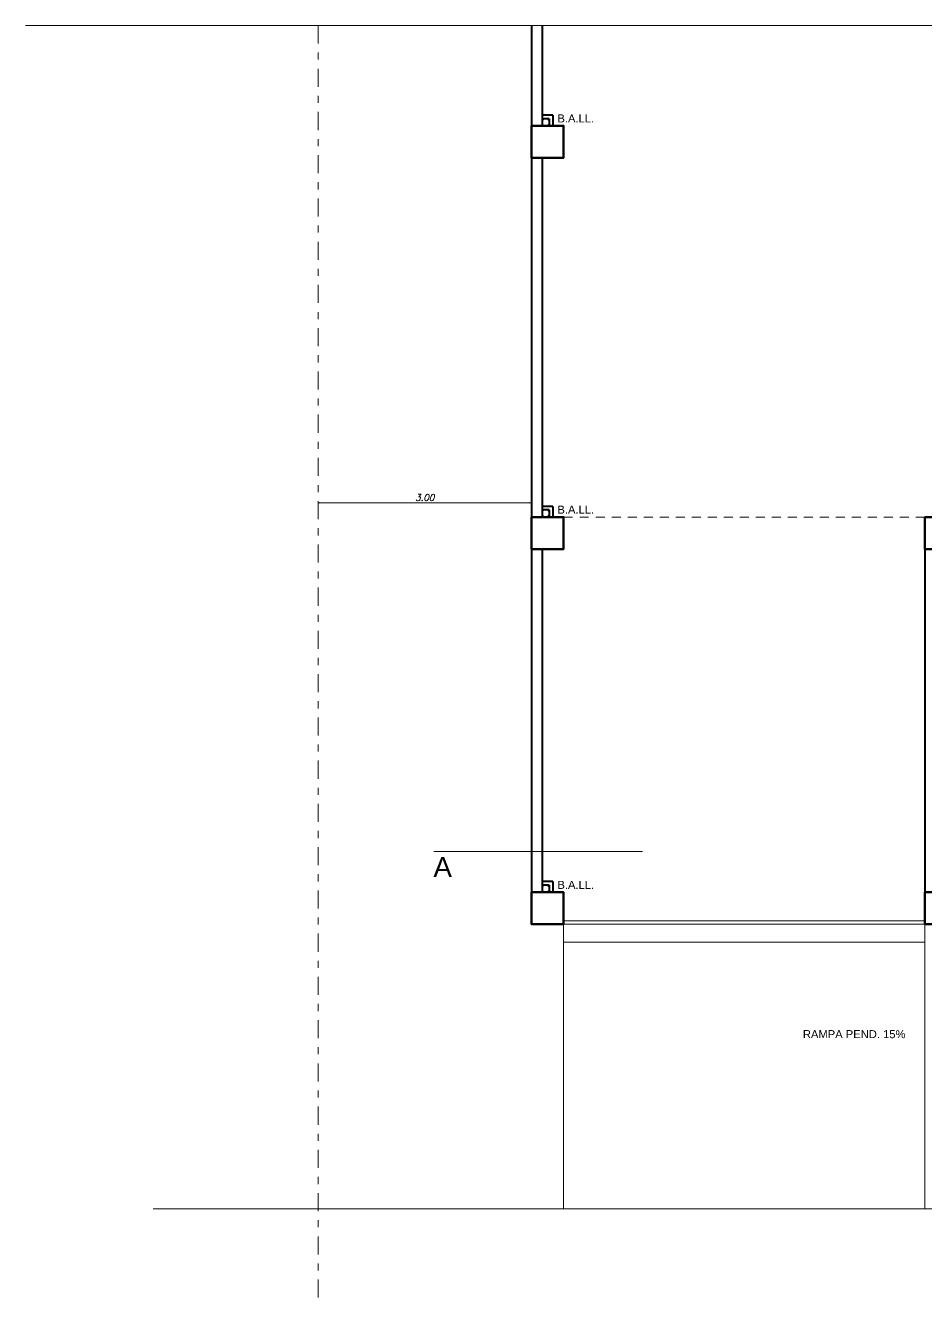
# Model space of a CAD drawing. Header units: millimetres. Extents: x 391 to 679, y 21 to 219.
# Drawn here: x 391.27 to 403.93, y 180.77 to 198.66 of the extents above; entities that cross this region are included whole.
import ezdxf

# ---------------------------------------------------------------- set-up
doc = ezdxf.new("R2010")
doc.units = ezdxf.units.MM
doc.linetypes.add('DASHDOT', pattern=[25.4, 12.7, -6.35, 0, -6.35])
doc.linetypes.add('HIDDEN', pattern=[0.375, 0.25, -0.125])
doc.layers.get('0').update_dxf_attribs({"lineweight": 13})
for name, color, linetype, lineweight in [('A-AREA-IDEN', 7, 'Continuous', 9), ('COTAS ELECT', 82, 'Continuous', 9), ('EST', 7, 'Continuous', 50), ('estructura', 7, 'Continuous', 9), ('linderos', 5, 'DASHDOT', 9), ('MUROS', 7, 'Continuous', 40), ('proyeccion arq', 7, 'HIDDEN', 9), ('proyección 5', 7, 'Continuous', 9), ('VP', 7, 'Continuous', 25)]:
    doc.layers.add(name, color=color, linetype=linetype, lineweight=lineweight)
doc.layers.add('COTAS', color=254, linetype='Continuous', lineweight=9, true_color=0xbebebe)
doc.styles.add('100 Nota', font='arial.ttf', dxfattribs={"height": 0.15})
doc.styles.add('ITALICC', font='italicc')
doc.styles.add('ROMANS', font='arial.ttf')
doc.styles.get("Standard").update_dxf_attribs({"font": 'arial.ttf'})
doc.dimstyles.new('dim100', dxfattribs={"dimtxt": 10, "dimasz": 0.1, "dimexe": 0.1, "dimexo": 0, "dimgap": 0.1, "dimtad": 1, "dimzin": 4, "dimdsep": 46, "dimtxsty": '100 Nota', "dimblk": 'CLOSEDBLANK', "dimcen": 0.1, "dimclrd": 256, "dimclre": 256, "dimclrt": 256, "dimazin": 1, "dimtfac": 1, "dimtmove": 0, "dimatfit": 2, "dimldrblk": 'CLOSEDBLANK', "dimfxl": 1, "dimlwd": -1, "dimlwe": -1, "dimarcsym": 0})

# ---------------------------------------------------------------- blocks, each defined once
blk = doc.blocks.new('_ClosedBlank')
at = {"layer": 'COTAS', "color": 0, "lineweight": -2}
for p, q in [((-1, 0.17), (0, 0)), ((-1, 0.17), (-1, -0.17)), ((0, 0), (-1, -0.17))]:
    blk.add_line(p, q, dxfattribs=at)
blk = doc.blocks.new('*D308')
at = {"layer": 'COTAS ELECT', "transparency": 16777216}
blk.add_line((398.353, 191.945), (395.403, 191.945), dxfattribs=at)
at = {"layer": 'COTAS ELECT', "transparency": 16777216, "xscale": 0.025, "yscale": 0.025, "zscale": 0.025, "rotation": 180}
blk.add_blockref('_ClosedBlank', (395.378, 191.945), dxfattribs=at)
at = {"layer": 'COTAS ELECT', "transparency": 16777216, "xscale": 0.025, "yscale": 0.025, "zscale": 0.025}
blk.add_blockref('_ClosedBlank', (398.378, 191.945), dxfattribs=at)
at = {"layer": 'COTAS ELECT', "transparency": 16777216, "insert": (396.878, 192.02), "char_height": 0.09, "attachment_point": 5, "style": 'ITALICC'}
blk.add_mtext('\\A1;3.00', dxfattribs=at)

msp = doc.modelspace()

# ---------------------------------------------------------------- linework, layer by layer
msp.add_lwpolyline([(391.2661, 198.6566), (438.0935, 198.6566)])
at = {"layer": 'A-AREA-IDEN'}
for p, q in [((398.8283, 186.0705), (403.9063, 186.0705)), ((398.8283, 186.0205), (403.9063, 186.0205)), ((398.8283, 186.0205), (398.8283, 182.0205)), ((403.9063, 186.0205), (404.3563, 186.0205)), ((403.9063, 186.0205), (403.9063, 182.0205)), ((398.8332, 185.77), (403.9112, 185.77))]:
    msp.add_line(p, q, dxfattribs=at)
for centre in [(398.5783, 197.2955), (398.5783, 191.7955), (398.5783, 186.5205)]:
    msp.add_circle(centre, 0.05, dxfattribs=at)
at = {"layer": 'EST'}
for points in [[(398.3783, 197.2455), (398.3783, 196.7955), (398.8283, 196.7955), (398.8283, 197.2455), (398.3783, 197.2455)], [(398.3783, 191.7455), (398.3783, 191.2955), (398.8283, 191.2955), (398.8283, 191.7455), (398.3783, 191.7455)], [(403.9063, 191.7455), (403.9063, 191.2955), (404.3563, 191.2955), (404.3563, 191.7455), (403.9063, 191.7455)], [(398.3783, 186.4705), (398.3783, 186.0205), (398.8283, 186.0205), (398.8283, 186.4705), (398.3783, 186.4705)], [(403.9063, 186.4705), (403.9063, 186.0205), (404.3563, 186.0205), (404.3563, 186.4705), (403.9063, 186.4705)]]:
    msp.add_lwpolyline(points, dxfattribs=at)
at = {"layer": 'estructura'}
msp.add_line((397.0032, 187.0439), (399.9379, 187.0439), dxfattribs=at)
at = {"layer": 'linderos', "ltscale": 0.02}
msp.add_lwpolyline([(395.3783, 198.6566), (395.3783, 176.0205)], dxfattribs=at)
at = {"layer": 'MUROS', "ltscale": 5}
for p, q in [((398.3783, 198.6566), (398.3783, 186.4705)), ((398.5283, 198.6566), (398.5283, 197.2455)), ((398.6783, 197.3955), (398.5283, 197.3955)), ((398.6283, 197.3455), (398.5283, 197.3455)), ((398.6283, 197.3455), (398.6283, 197.2455)), ((398.6783, 197.3955), (398.6783, 197.2455)), ((398.5283, 196.7955), (398.5283, 191.7455)), ((398.6783, 191.8955), (398.5283, 191.8955)), ((398.6283, 191.8455), (398.5283, 191.8455)), ((398.6283, 191.8455), (398.6283, 191.7455)), ((398.6783, 191.8955), (398.6783, 191.7455)), ((398.5283, 191.2955), (398.5283, 186.4705)), ((403.9063, 191.2955), (403.9063, 186.0205)), ((398.6783, 186.6205), (398.5283, 186.6205)), ((398.6283, 186.5705), (398.5283, 186.5705)), ((398.6283, 186.5705), (398.6283, 186.4705)), ((398.6783, 186.6205), (398.6783, 186.4705))]:
    msp.add_line(p, q, dxfattribs=at)
at = {"layer": 'proyeccion arq', "ltscale": 0.5}
msp.add_line((403.9063, 191.7455), (398.8283, 191.7455), dxfattribs=at)
at = {"layer": 'proyección 5', "flags": 128}
msp.add_lwpolyline([(393.0607, 182.0205), (431.897, 182.0205)], dxfattribs=at)

# ---------------------------------------------------------------- texts
at = {"layer": 'estructura', "style": 'ROMANS'}
msp.add_text('A', height=0.2779, dxfattribs=at).set_placement((397.0003, 186.6866))
at = {"layer": 'VP', "char_height": 0.1125, "width": 19.875654, "attachment_point": 1, "rotation": 0}
for s, insert in [('B.A.LL.', (398.7425, 197.4056)), ('B.A.LL.', (398.7425, 191.9056)), ('B.A.LL.', (398.7425, 186.6306)), ('RAMPA PEND. 15%', (402.1922, 184.5314))]:
    msp.add_mtext(s, dxfattribs=dict(at, insert=insert))

# ---------------------------------------------------------------- dimensions: what is measured, and where the dimension line sits
at = {"layer": 'COTAS ELECT'}
dim = msp.add_linear_dim(base=(395.3783, 191.9453), p1=(398.3783, 191.7455), p2=(395.3783, 191.7455), dimstyle='dim100', override={"dimscale": 0.5, "dimtxt": 0.18, "dimasz": 0.05, "dimexe": 0.08, "dimexo": 0.1, "dimgap": 0.06, "dimtxsty": 'ITALICC', "dimcen": 0.09, "dimse1": 1, "dimse2": 1, "dimazin": 0, "dimtix": 1, "dimfxl": 0, "dimtolj": 1}, dxfattribs=at)
dim.commit()
dim.dimension.update_dxf_attribs({"geometry": '*D308', "text_midpoint": (396.8783, 192.0203)})

doc.saveas('drawing.dxf')
